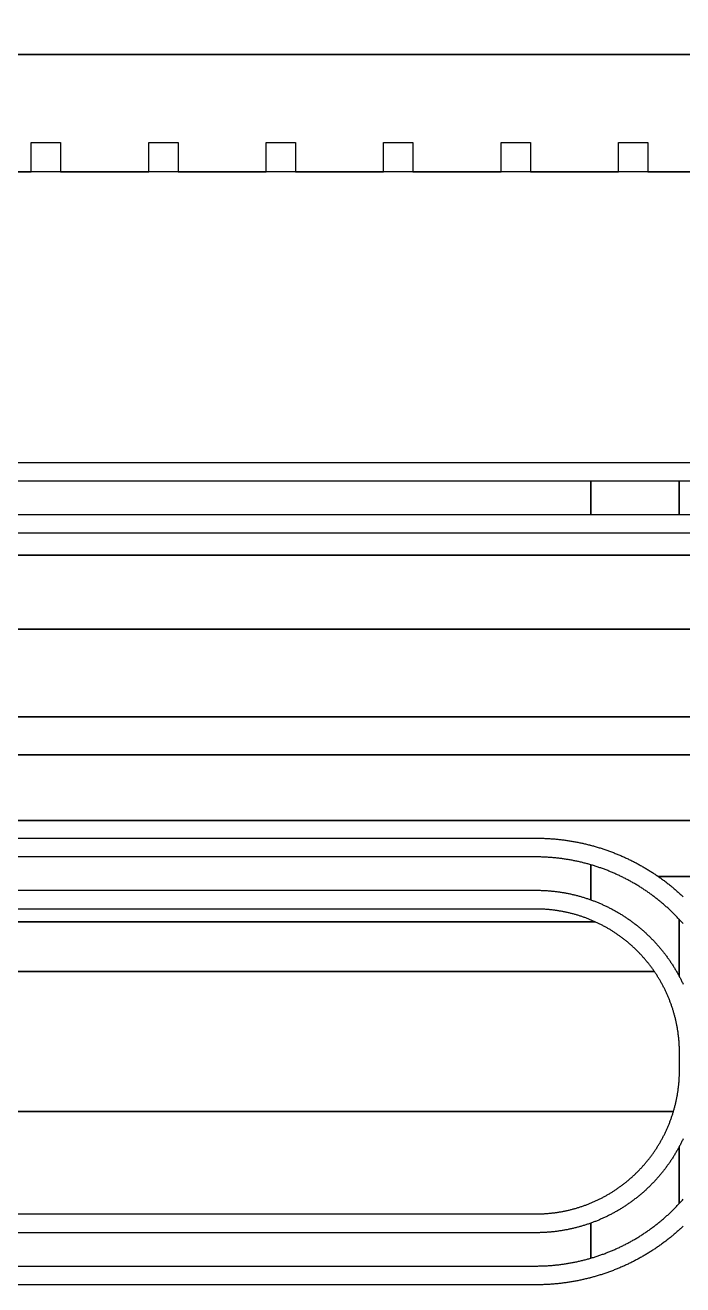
# Model space of a CAD drawing. Extents: x -3400 to 6900, y -3400 to 6900.
# Drawn here: x 932 to 1492, y -1710 to -637 of the extents above; entities that cross this region are included whole.
import ezdxf

# ---------------------------------------------------------------- set-up
doc = ezdxf.new("R2010")
doc.units = 0
doc.layers.add('XOR', color=1, linetype='CONTINUOUS')

# ---------------------------------------------------------------- blocks, each defined once
blk = doc.blocks.new('CHIP_XOR')
at = {"layer": '5'}
for points in [[(762.5, -862.5), (837.5, -862.5), (837.5, -837.5), (862.5, -837.5), (862.5, -862.5), (937.5, -862.5), (937.5, -837.5), (962.5, -837.5), (962.5, -862.5), (1037.5, -862.5), (1037.5, -837.5), (1062.5, -837.5), (1062.5, -862.5), (1137.5, -862.5), (1137.5, -837.5), (1162.5, -837.5), (1162.5, -862.5), (1237.5, -862.5), (1237.5, -837.5), (1262.5, -837.5), (1262.5, -862.5), (1337.5, -862.5), (1337.5, -837.5), (1362.5, -837.5), (1362.5, -862.5), (1437.5, -862.5)], [(262.5, -762.5), (337.5, -762.5), (337.5, -737.5), (362.5, -737.5), (362.5, -762.5), (437.5, -762.5), (437.5, -737.5), (462.5, -737.5), (462.5, -762.5), (537.5, -762.5), (537.5, -737.5), (550.18, -737.5), (550.18, -762.5), (1937.5, -762.5)], [(1937.5, -762.5), (550.18, -762.5), (537.5, -762.5), (462.5, -762.5), (437.5, -762.5), (362.5, -762.5), (337.5, -762.5), (262.5, -762.5), (237.5, -762.5), (162.5, -762.5), (137.5, -762.5), (62.5, -762.5), (37.5, -762.5), (-37.5, -762.5), (-62.5, -762.5), (-137.5, -762.5), (-162.5, -762.5), (-237.5, -762.5), (-262.5, -762.5), (-337.5, -762.5)], [(407.531, -1109.815), (2324.91, -1109.815)], [(2334.91, -862.5), (-2334.91, -862.5)], [(407.531, -1154.185), (1313.8035, -1154.185), (1313.8035, -1125.815), (407.531, -1125.815)], [(2324.91, -1170.185), (407.531, -1170.185)], [(342.8235, -1188.7245), (2334.91, -1188.7245)], [(2334.91, -1188.7245), (342.8235, -1188.7245)], [(292.209, -1251.975), (2337.5245, -1251.975)], [(2337.5245, -1251.975), (292.209, -1251.975)], [(286.7855, -1326.39), (2341.2675, -1326.39)], [(2341.2675, -1326.39), (286.7855, -1326.39)], [(296.6535, -1358.9795), (2342.9065, -1358.9795)], [(2342.9065, -1358.9795), (296.6535, -1358.9795)], [(348.663, -1414.7), (2344.7335, -1414.7)], [(2344.7335, -1414.7), (348.663, -1414.7)], [(407.531, -1429.815), (1267.159, -1429.815), (1268.0125, -1429.817), (1268.866, -1429.823), (1269.7195, -1429.833), (1270.573, -1429.847), (1271.426, -1429.865), (1272.2795, -1429.887), (1273.1325, -1429.9125), (1273.9855, -1429.9425), (1274.8385, -1429.9765), (1275.691, -1430.0145), (1276.5435, -1430.0565), (1277.3955, -1430.102), (1278.2475, -1430.152), (1279.0995, -1430.206), (1279.951, -1430.2635), (1280.8025, -1430.3255), (1281.6535, -1430.3915), (1282.504, -1430.461), (1283.354, -1430.5345), (1284.204, -1430.6125), (1285.054, -1430.694), (1285.903, -1430.7795), (1286.7515, -1430.8695), (1287.6, -1430.963), (1288.448, -1431.0605), (1289.2955, -1431.162), (1290.1425, -1431.2675), (1290.989, -1431.377), (1291.8345, -1431.4905), (1292.68, -1431.6075), (1293.525, -1431.729), (1294.369, -1431.854), (1295.213, -1431.9835), (1296.056, -1432.1165), (1296.8985, -1432.2535), (1297.74, -1432.3945), (1298.581, -1432.5395), (1299.4215, -1432.6885), (1300.2615, -1432.841), (1301.1005, -1432.998), (1301.9385, -1433.1585), (1302.776, -1433.323), (1303.6125, -1433.4915), (1304.4485, -1433.664), (1305.2835, -1433.84), (1306.118, -1434.0205), (1306.9515, -1434.2045), (1307.784, -1434.3925), (1308.6155, -1434.584), (1309.4465, -1434.78), (1310.276, -1434.9795), (1311.105, -1435.183), (1311.933, -1435.3905), (1312.76, -1435.6015), (1313.4375, -1435.778), (1313.586, -1435.817), (1314.4105, -1436.036), (1315.2345, -1436.2585), (1316.0575, -1436.4855), (1316.879, -1436.716), (1317.7, -1436.95), (1318.5195, -1437.1885), (1319.338, -1437.4305), (1320.1555, -1437.676), (1320.9715, -1437.926), (1321.7865, -1438.1795), (1322.6, -1438.4365), (1323.413, -1438.6975), (1324.224, -1438.9625), (1325.034, -1439.2315), (1325.843, -1439.504), (1326.6505, -1439.78), (1327.457, -1440.06), (1328.262, -1440.344), (1329.0655, -1440.6315), (1329.8675, -1440.9225), (1330.6685, -1441.2175), (1331.468, -1441.5165), (1332.266, -1441.819), (1333.063, -1442.125), (1333.858, -1442.435), (1334.652, -1442.749), (1335.444, -1443.066), (1336.235, -1443.387), (1337.024, -1443.712), (1337.812, -1444.0405), (1338.598, -1444.3725), (1339.383, -1444.7085), (1340.166, -1445.048), (1340.9475, -1445.391), (1341.727, -1445.738), (1342.5055, -1446.088), (1343.282, -1446.4425), (1344.057, -1446.8), (1344.83, -1447.1615), (1345.6015, -1447.526), (1346.3715, -1447.8945), (1347.1395, -1448.267), (1347.906, -1448.6425), (1348.6705, -1449.022), (1349.4335, -1449.4045), (1350.1945, -1449.791), (1350.9535, -1450.181), (1351.711, -1450.5745), (1352.4665, -1450.9715), (1353.22, -1451.372), (1353.972, -1451.776), (1354.722, -1452.184), (1355.47, -1452.595), (1356.216, -1453.0095), (1356.96, -1453.4275), (1357.702, -1453.849), (1358.442, -1454.274), (1359.1805, -1454.7025), (1359.9165, -1455.1345), (1360.6505, -1455.57), (1361.3825, -1456.0085), (1362.1125, -1456.451), (1362.8405, -1456.8965), (1363.5665, -1457.3455), (1364.29, -1457.798), (1365.0115, -1458.2535), (1365.731, -1458.713), (1366.4485, -1459.1755), (1367.1635, -1459.641), (1367.8765, -1460.1105), (1368.5875, -1460.583), (1369.296, -1461.0585), (1370.002, -1461.538), (1370.7065, -1462.0205), (1371.3995, -1462.5), (1649.725, -1462.5)], [(407.531, -1474.185), (1267.159, -1474.185), (1267.9025, -1474.187), (1268.646, -1474.193), (1269.3895, -1474.203), (1270.1325, -1474.217), (1270.876, -1474.235), (1271.619, -1474.257), (1272.362, -1474.283), (1273.1045, -1474.313), (1273.8475, -1474.347), (1274.5895, -1474.385), (1275.332, -1474.427), (1276.074, -1474.473), (1276.8155, -1474.523), (1277.557, -1474.5765), (1278.2985, -1474.6345), (1279.039, -1474.6965), (1279.7795, -1474.7625), (1280.52, -1474.8325), (1281.2595, -1474.906), (1281.999, -1474.984), (1282.7375, -1475.066), (1283.476, -1475.1515), (1284.214, -1475.2415), (1284.9515, -1475.335), (1285.6885, -1475.433), (1286.425, -1475.5345), (1287.161, -1475.64), (1287.896, -1475.7495), (1288.631, -1475.863), (1289.365, -1475.9805), (1290.0985, -1476.102), (1290.831, -1476.2275), (1291.5635, -1476.357), (1292.2945, -1476.49), (1293.0255, -1476.6275), (1293.755, -1476.7685), (1294.4845, -1476.9135), (1295.2125, -1477.0625), (1295.94, -1477.215), (1296.667, -1477.372), (1297.3925, -1477.5325), (1298.1175, -1477.6975), (1298.842, -1477.866), (1299.565, -1478.038), (1300.287, -1478.2145), (1301.0085, -1478.3945), (1301.7285, -1478.5785), (1302.448, -1478.7665), (1303.166, -1478.9585), (1303.8835, -1479.154), (1304.5995, -1479.3535), (1305.3145, -1479.5565), (1306.0285, -1479.764), (1306.7415, -1479.975), (1307.453, -1480.1895), (1308.1635, -1480.4085), (1308.873, -1480.631), (1309.581, -1480.857), (1310.288, -1481.0875), (1310.9935, -1481.321), (1311.698, -1481.559), (1312.401, -1481.8005), (1313.103, -1482.0455), (1313.8035, -1482.2945), (1313.8035, -1452.4795), (1313.8015, -1452.479), (1313.0185, -1452.2525), (1312.2345, -1452.03), (1311.4495, -1451.8115), (1310.663, -1451.5965), (1309.876, -1451.3855), (1309.0875, -1451.1785), (1308.298, -1450.9755), (1307.508, -1450.776), (1306.7165, -1450.5805), (1305.9245, -1450.3885), (1305.131, -1450.201), (1304.337, -1450.017), (1303.542, -1449.837), (1302.7465, -1449.661), (1301.9495, -1449.489), (1301.152, -1449.3205), (1300.354, -1449.156), (1299.5545, -1448.9955), (1298.7545, -1448.839), (1297.954, -1448.6865), (1297.1525, -1448.5375), (1296.3505, -1448.393), (1295.5475, -1448.252), (1294.7445, -1448.115), (1293.94, -1447.982), (1293.1355, -1447.853), (1292.33, -1447.728), (1291.524, -1447.6065), (1290.7175, -1447.4895), (1289.91, -1447.376), (1289.1025, -1447.2665), (1288.294, -1447.1615), (1287.4855, -1447.06), (1286.676, -1446.9625), (1285.8665, -1446.869), (1285.0565, -1446.7795), (1284.246, -1446.6935), (1283.435, -1446.612), (1282.6235, -1446.5345), (1281.8115, -1446.4605), (1280.9995, -1446.391), (1280.187, -1446.3255), (1279.3745, -1446.2635), (1278.5615, -1446.2055), (1277.748, -1446.152), (1276.9345, -1446.102), (1276.1205, -1446.056), (1275.3065, -1446.0145), (1274.4925, -1445.9765), (1273.678, -1445.9425), (1272.8635, -1445.9125), (1272.049, -1445.887), (1271.234, -1445.865), (1270.4195, -1445.847), (1269.6045, -1445.833), (1268.7895, -1445.823), (1267.974, -1445.817), (1267.159, -1445.815), (407.531, -1445.815)], [(-1704.6395, -1501.025), (1317.474, -1501.025), (1317.2855, -1500.9395), (1316.648, -1500.655), (1316.009, -1500.374), (1315.3685, -1500.097), (1314.7265, -1499.8235), (1314.0825, -1499.5535), (1313.4375, -1499.2875), (1312.7905, -1499.025), (1312.1425, -1498.766), (1311.493, -1498.511), (1310.8415, -1498.2595), (1310.189, -1498.012), (1309.535, -1497.768), (1308.88, -1497.528), (1308.223, -1497.2915), (1307.565, -1497.0585), (1306.9055, -1496.83), (1306.245, -1496.6045), (1305.583, -1496.3835), (1304.92, -1496.1655), (1304.2555, -1495.952), (1303.5895, -1495.742), (1302.923, -1495.5355), (1302.255, -1495.3335), (1301.5855, -1495.135), (1300.9155, -1494.94), (1300.244, -1494.749), (1299.5715, -1494.562), (1298.898, -1494.379), (1298.2235, -1494.1995), (1297.548, -1494.024), (1296.8715, -1493.8525), (1296.194, -1493.6845), (1295.5155, -1493.5205), (1294.836, -1493.3605), (1294.156, -1493.2045), (1293.4745, -1493.052), (1292.7925, -1492.904), (1292.11, -1492.7595), (1291.426, -1492.619), (1290.7415, -1492.482), (1290.0565, -1492.3495), (1289.3705, -1492.2205), (1288.6835, -1492.0955), (1287.9965, -1491.9745), (1287.308, -1491.8575), (1286.6195, -1491.7445), (1285.93, -1491.6355), (1285.24, -1491.53), (1284.5495, -1491.429), (1283.8585, -1491.3315), (1283.1665, -1491.238), (1282.4745, -1491.1485), (1281.7815, -1491.063), (1281.0885, -1490.9815), (1280.395, -1490.904), (1279.7005, -1490.8305), (1279.006, -1490.7605), (1278.3115, -1490.695), (1277.616, -1490.633), (1276.9205, -1490.5755), (1276.2245, -1490.5215), (1275.5285, -1490.472), (1274.832, -1490.426), (1274.135, -1490.3845), (1273.438, -1490.3465), (1272.741, -1490.3125), (1272.0435, -1490.2825), (1271.346, -1490.257), (1270.6485, -1490.235), (1269.951, -1490.217), (1269.253, -1490.203), (1268.555, -1490.193), (1267.857, -1490.187), (1267.159, -1490.185), (407.531, -1490.185)], [(2342.329, -1462.5), (1371.3995, -1462.5), (1371.408, -1462.506), (1372.1075, -1462.995), (1372.805, -1463.4875), (1373.5, -1463.983), (1374.1925, -1464.4815), (1374.8825, -1464.9835), (1375.5705, -1465.489), (1376.256, -1465.997), (1376.939, -1466.509), (1377.62, -1467.0235), (1378.2985, -1467.5415), (1378.974, -1468.063), (1379.6475, -1468.587), (1380.3185, -1469.1145), (1380.987, -1469.645), (1381.653, -1470.179), (1382.3165, -1470.7155), (1382.978, -1471.2555), (1383.3745, -1471.5825), (1383.6365, -1471.7985), (1384.292, -1472.3445), (1384.9455, -1472.8935), (1385.5965, -1473.446), (1386.2445, -1474.001), (1386.8905, -1474.5595), (1387.5335, -1475.1205), (1388.1735, -1475.685), (1388.8115, -1476.252), (1389.4465, -1476.8225), (1390.079, -1477.3955), (1390.7085, -1477.9715), (1391.3355, -1478.5505), (1391.96, -1479.1325), (1392.5815, -1479.7175)], [(-37.5, -1543.275), (1367.937, -1543.275), (1367.633, -1542.833), (1367.234, -1542.2605), (1366.832, -1541.69), (1366.4265, -1541.122), (1366.018, -1540.556), (1365.606, -1539.9925), (1365.191, -1539.4315), (1364.7725, -1538.8725), (1364.351, -1538.316), (1363.9265, -1537.7625), (1363.4985, -1537.2105), (1363.0675, -1536.6615), (1362.6335, -1536.115), (1362.1965, -1535.571), (1361.756, -1535.0295), (1361.313, -1534.4905), (1360.8665, -1533.954), (1360.417, -1533.42), (1359.9645, -1532.8885), (1359.5085, -1532.3595), (1359.3985, -1532.2335), (1359.05, -1531.8335), (1358.5885, -1531.31), (1358.124, -1530.789), (1357.6565, -1530.2705), (1357.186, -1529.755), (1356.7125, -1529.242), (1356.236, -1528.732), (1355.757, -1528.2245), (1355.275, -1527.72), (1354.79, -1527.218), (1354.302, -1526.719), (1353.811, -1526.2225), (1353.3175, -1525.729), (1352.8215, -1525.238), (1352.322, -1524.7505), (1351.82, -1524.2655), (1351.3155, -1523.783), (1350.808, -1523.304), (1350.298, -1522.8275), (1349.785, -1522.354), (1349.2695, -1521.8835), (1348.751, -1521.416), (1348.23, -1520.9515), (1347.7065, -1520.49), (1347.1805, -1520.0315), (1346.6515, -1519.576), (1346.1205, -1519.1235), (1345.5865, -1518.674), (1345.05, -1518.2275), (1344.5105, -1517.784), (1343.969, -1517.3435), (1343.425, -1516.9065), (1342.8785, -1516.4725), (1342.3295, -1516.0415), (1341.778, -1515.6135), (1341.224, -1515.189), (1340.6675, -1514.7675), (1340.109, -1514.3495), (1339.5475, -1513.934), (1338.984, -1513.5225), (1338.4185, -1513.1135), (1337.85, -1512.7085), (1337.2795, -1512.306), (1336.707, -1511.907), (1336.132, -1511.5115), (1335.5545, -1511.1195), (1334.975, -1510.7305), (1334.3935, -1510.3445), (1333.8095, -1509.962), (1333.2235, -1509.583), (1332.635, -1509.2075), (1332.0445, -1508.835), (1331.452, -1508.4665), (1330.8575, -1508.1005), (1330.261, -1507.7385), (1329.662, -1507.38), (1329.0615, -1507.0245), (1328.4585, -1506.6725), (1327.8535, -1506.3245), (1327.247, -1505.9795), (1326.638, -1505.638), (1326.0275, -1505.3), (1325.415, -1504.9655), (1324.8005, -1504.6345), (1324.184, -1504.307), (1323.566, -1503.983), (1322.9455, -1503.6625), (1322.324, -1503.3455), (1321.7, -1503.032), (1321.0745, -1502.7225), (1320.4475, -1502.4165), (1319.8185, -1502.1135), (1319.1875, -1501.8145), (1318.5555, -1501.5195), (1317.921, -1501.2275), (1317.474, -1501.025), (-1704.6395, -1501.025)], [(1392.457, -1502.633), (1391.9185, -1502.021), (1391.377, -1501.412), (1390.8325, -1500.8055), (1390.285, -1500.2015), (1389.735, -1499.6005), (1389.1815, -1499.002), (1389.1245, -1498.941), (1389.1245, -1547.4), (1389.4725, -1548.057), (1389.8165, -1548.7155), (1390.1575, -1549.3765), (1390.4945, -1550.039), (1390.828, -1550.7035), (1391.158, -1551.3695), (1391.4845, -1552.0375), (1391.8075, -1552.707), (1392.1265, -1553.3785), (1392.442, -1554.0515)], [(1392.442, -1685.9485), (1392.1265, -1686.6215), (1391.8075, -1687.293), (1391.4845, -1687.9625), (1391.158, -1688.6305), (1390.828, -1689.2965), (1390.4945, -1689.961), (1390.1575, -1690.6235), (1389.8165, -1691.2845), (1389.4725, -1691.943), (1389.1245, -1692.6), (1389.1245, -1741.059), (1389.1815, -1740.998), (1389.735, -1740.3995), (1390.285, -1739.7985), (1390.8325, -1739.1945), (1391.377, -1738.588), (1391.9185, -1737.979), (1392.457, -1737.367)], [(-37.5, -1662.5), (1384.2705, -1662.5), (1384.4055, -1662.0455), (1384.6, -1661.3755), (1384.791, -1660.704), (1384.978, -1660.0315), (1385.161, -1659.358), (1385.3405, -1658.6835), (1385.516, -1658.008), (1385.6875, -1657.3315), (1385.8555, -1656.654), (1386.0195, -1655.9755), (1386.1795, -1655.296), (1386.3355, -1654.6155), (1386.488, -1653.9345), (1386.636, -1653.2525), (1386.7805, -1652.5695), (1386.9215, -1651.886), (1387.058, -1651.2015), (1387.1905, -1650.5165), (1387.3195, -1649.8305), (1387.4445, -1649.1435), (1387.5655, -1648.456), (1387.6825, -1647.768), (1387.7955, -1647.0795), (1387.905, -1646.39), (1388.01, -1645.7), (1388.1115, -1645.0095), (1388.2085, -1644.318), (1388.302, -1643.6265), (1388.3915, -1642.9345), (1388.477, -1642.2415), (1388.5585, -1641.5485), (1388.636, -1640.8545), (1388.71, -1640.1605), (1388.7795, -1639.466), (1388.845, -1638.771), (1388.907, -1638.076), (1388.9645, -1637.3805), (1389.0185, -1636.6845), (1389.068, -1635.9885), (1389.114, -1635.292), (1389.156, -1634.595), (1389.1935, -1633.898), (1389.2275, -1633.201), (1389.2575, -1632.5035), (1389.2835, -1631.806), (1389.3055, -1631.1085), (1389.323, -1630.4105), (1389.337, -1629.713), (1389.347, -1629.015), (1389.353, -1628.317), (1389.355, -1627.619), (1389.355, -1612.381), (1389.353, -1611.683), (1389.347, -1610.985), (1389.337, -1610.287), (1389.323, -1609.5895), (1389.3055, -1608.8915), (1389.2835, -1608.194), (1389.2575, -1607.4965), (1389.2275, -1606.799), (1389.1935, -1606.102), (1389.156, -1605.405), (1389.114, -1604.708), (1389.068, -1604.0115), (1389.0185, -1603.3155), (1388.9645, -1602.6195), (1388.907, -1601.924), (1388.845, -1601.229), (1388.7795, -1600.534), (1388.71, -1599.8395), (1388.636, -1599.1455), (1388.5585, -1598.4515), (1388.477, -1597.7585), (1388.3915, -1597.0655), (1388.302, -1596.3735), (1388.2085, -1595.682), (1388.1115, -1594.9905), (1388.01, -1594.3), (1387.905, -1593.61), (1387.7955, -1592.9205), (1387.6825, -1592.232), (1387.5655, -1591.544), (1387.4445, -1590.8565), (1387.3195, -1590.1695), (1387.1905, -1589.4835), (1387.058, -1588.7985), (1386.9215, -1588.114), (1386.7805, -1587.4305), (1386.636, -1586.7475), (1386.488, -1586.0655), (1386.3355, -1585.3845), (1386.1795, -1584.704), (1386.0195, -1584.0245), (1385.8555, -1583.346), (1385.6875, -1582.6685), (1385.516, -1581.992), (1385.3405, -1581.3165), (1385.161, -1580.642), (1384.978, -1579.9685), (1384.791, -1579.296), (1384.6, -1578.6245), (1384.4055, -1577.9545), (1384.207, -1577.285), (1384.0045, -1576.617), (1383.798, -1575.9505), (1383.588, -1575.285), (1383.3745, -1574.6205), (1383.157, -1573.957), (1382.9355, -1573.295), (1382.7105, -1572.6345), (1382.4815, -1571.975), (1382.2485, -1571.317), (1382.0125, -1570.6605), (1381.772, -1570.005), (1381.528, -1569.351), (1381.2805, -1568.6985), (1381.029, -1568.0475), (1380.774, -1567.3975), (1380.5155, -1566.7495), (1380.253, -1566.1025), (1379.9865, -1565.4575), (1379.7165, -1564.8135), (1379.443, -1564.1715), (1379.166, -1563.531), (1378.885, -1562.892), (1378.6005, -1562.2545), (1378.3125, -1561.619), (1378.0205, -1560.985), (1377.7255, -1560.3525), (1377.4265, -1559.7215), (1377.124, -1559.093), (1376.8175, -1558.4655), (1376.508, -1557.84), (1376.1945, -1557.2165), (1375.8775, -1556.5945), (1375.557, -1555.9745), (1375.2335, -1555.356), (1374.906, -1554.7395), (1374.575, -1554.125), (1374.2405, -1553.5125), (1373.9025, -1552.902), (1373.561, -1552.293), (1373.216, -1551.6865), (1372.8675, -1551.0815), (1372.5155, -1550.479), (1372.1605, -1549.878), (1371.8015, -1549.2795), (1371.4395, -1548.6825), (1371.074, -1548.088), (1370.705, -1547.4955), (1370.3325, -1546.905), (1369.957, -1546.317), (1369.578, -1545.7305), (1369.1955, -1545.147), (1368.81, -1544.565), (1368.421, -1543.9855), (1368.0285, -1543.4085), (1367.937, -1543.275), (-37.5, -1543.275)], [(586.415, -1749.815), (1267.159, -1749.815), (1267.857, -1749.813), (1268.555, -1749.807), (1269.253, -1749.797), (1269.951, -1749.783), (1270.6485, -1749.765), (1271.346, -1749.743), (1272.0435, -1749.7175), (1272.741, -1749.6875), (1273.438, -1749.6535), (1274.135, -1749.6155), (1274.832, -1749.574), (1275.5285, -1749.528), (1276.2245, -1749.4785), (1276.9205, -1749.4245), (1277.616, -1749.367), (1278.3115, -1749.305), (1279.006, -1749.2395), (1279.7005, -1749.1695), (1280.395, -1749.096), (1281.0885, -1749.0185), (1281.7815, -1748.937), (1282.4745, -1748.8515), (1283.1665, -1748.762), (1283.8585, -1748.6685), (1284.5495, -1748.571), (1285.24, -1748.47), (1285.93, -1748.3645), (1286.6195, -1748.2555), (1287.308, -1748.1425), (1287.9965, -1748.0255), (1288.6835, -1747.9045), (1289.3705, -1747.7795), (1290.0565, -1747.6505), (1290.7415, -1747.518), (1291.426, -1747.381), (1292.11, -1747.2405), (1292.7925, -1747.096), (1293.4745, -1746.948), (1294.156, -1746.7955), (1294.836, -1746.6395), (1295.5155, -1746.4795), (1296.194, -1746.3155), (1296.8715, -1746.1475), (1297.548, -1745.976), (1298.2235, -1745.8005), (1298.898, -1745.621), (1299.5715, -1745.438), (1300.244, -1745.251), (1300.9155, -1745.06), (1301.5855, -1744.865), (1302.255, -1744.6665), (1302.923, -1744.4645), (1303.5895, -1744.258), (1304.2555, -1744.048), (1304.92, -1743.8345), (1305.583, -1743.6165), (1306.245, -1743.3955), (1306.9055, -1743.17), (1307.565, -1742.9415), (1308.223, -1742.7085), (1308.88, -1742.472), (1309.535, -1742.232), (1310.189, -1741.988), (1310.8415, -1741.7405), (1311.493, -1741.489), (1312.1425, -1741.234), (1312.7905, -1740.975), (1313.4375, -1740.7125), (1314.0825, -1740.4465), (1314.7265, -1740.1765), (1315.3685, -1739.903), (1316.009, -1739.626), (1316.648, -1739.345), (1317.2855, -1739.0605), (1317.921, -1738.7725), (1318.5555, -1738.4805), (1319.1875, -1738.1855), (1319.8185, -1737.8865), (1320.4475, -1737.5835), (1321.0745, -1737.2775), (1321.7, -1736.968), (1322.324, -1736.6545), (1322.9455, -1736.3375), (1323.566, -1736.017), (1324.184, -1735.693), (1324.8005, -1735.3655), (1325.415, -1735.0345), (1326.0275, -1734.7), (1326.638, -1734.362), (1327.247, -1734.0205), (1327.8535, -1733.6755), (1328.4585, -1733.3275), (1329.0615, -1732.9755), (1329.662, -1732.62), (1330.261, -1732.2615), (1330.8575, -1731.8995), (1331.452, -1731.5335), (1332.0445, -1731.165), (1332.635, -1730.7925), (1333.2235, -1730.417), (1333.8095, -1730.038), (1334.3935, -1729.6555), (1334.975, -1729.2695), (1335.5545, -1728.8805), (1336.132, -1728.4885), (1336.707, -1728.093), (1337.2795, -1727.694), (1337.85, -1727.2915), (1338.4185, -1726.8865), (1338.984, -1726.4775), (1339.5475, -1726.066), (1340.109, -1725.6505), (1340.6675, -1725.2325), (1341.224, -1724.811), (1341.778, -1724.3865), (1342.3295, -1723.9585), (1342.8785, -1723.5275), (1343.425, -1723.0935), (1343.969, -1722.6565), (1344.5105, -1722.216), (1345.05, -1721.7725), (1345.5865, -1721.326), (1346.1205, -1720.8765), (1346.6515, -1720.424), (1347.1805, -1719.9685), (1347.7065, -1719.51), (1348.23, -1719.0485), (1348.751, -1718.584), (1349.2695, -1718.1165), (1349.785, -1717.646), (1350.298, -1717.1725), (1350.808, -1716.696), (1351.3155, -1716.217), (1351.82, -1715.7345), (1352.322, -1715.2495), (1352.8215, -1714.762), (1353.3175, -1714.271), (1353.811, -1713.7775), (1354.302, -1713.281), (1354.79, -1712.782), (1355.275, -1712.28), (1355.757, -1711.7755), (1356.236, -1711.268), (1356.7125, -1710.758), (1357.186, -1710.245), (1357.6565, -1709.7295), (1358.124, -1709.211), (1358.5885, -1708.69), (1359.05, -1708.1665), (1359.5085, -1707.6405), (1359.9645, -1707.1115), (1360.417, -1706.58), (1360.8665, -1706.046), (1361.313, -1705.5095), (1361.756, -1704.9705), (1362.1965, -1704.429), (1362.6335, -1703.885), (1363.0675, -1703.3385), (1363.4985, -1702.7895), (1363.9265, -1702.2375), (1364.351, -1701.684), (1364.7725, -1701.1275), (1365.191, -1700.5685), (1365.606, -1700.0075), (1366.018, -1699.444), (1366.4265, -1698.878), (1366.832, -1698.31), (1367.234, -1697.7395), (1367.633, -1697.167), (1368.0285, -1696.5915), (1368.421, -1696.0145), (1368.81, -1695.435), (1369.1955, -1694.853), (1369.578, -1694.2695), (1369.957, -1693.683), (1370.3325, -1693.095), (1370.705, -1692.5045), (1371.074, -1691.912), (1371.4395, -1691.3175), (1371.8015, -1690.7205), (1372.1605, -1690.122), (1372.5155, -1689.521), (1372.8675, -1688.9185), (1373.216, -1688.3135), (1373.561, -1687.707), (1373.9025, -1687.098), (1374.2405, -1686.4875), (1374.575, -1685.875), (1374.906, -1685.2605), (1375.2335, -1684.644), (1375.557, -1684.0255), (1375.8775, -1683.4055), (1376.1945, -1682.7835), (1376.508, -1682.16), (1376.8175, -1681.5345), (1377.124, -1680.907), (1377.4265, -1680.2785), (1377.7255, -1679.6475), (1378.0205, -1679.015), (1378.3125, -1678.381), (1378.6005, -1677.7455), (1378.885, -1677.108), (1379.166, -1676.469), (1379.443, -1675.8285), (1379.7165, -1675.1865), (1379.9865, -1674.5425), (1380.253, -1673.8975), (1380.5155, -1673.2505), (1380.774, -1672.6025), (1381.029, -1671.9525), (1381.2805, -1671.3015), (1381.528, -1670.649), (1381.772, -1669.995), (1382.0125, -1669.3395), (1382.2485, -1668.683), (1382.4815, -1668.025), (1382.7105, -1667.3655), (1382.9355, -1666.705), (1383.157, -1666.043), (1383.3745, -1665.3795), (1383.588, -1664.715), (1383.798, -1664.0495), (1384.0045, -1663.383), (1384.207, -1662.715), (1384.2705, -1662.5), (-2293.3055, -1662.5)], [(1392.5815, -1760.2825), (1391.96, -1760.8675), (1391.3355, -1761.4495), (1390.7085, -1762.0285), (1390.193, -1762.5), (1390.079, -1762.6045), (1389.4465, -1763.1775), (1388.8115, -1763.748), (1388.1735, -1764.315), (1387.5335, -1764.8795), (1386.8905, -1765.4405), (1386.2445, -1765.999), (1385.5965, -1766.554), (1384.9455, -1767.1065), (1384.292, -1767.6555), (1383.6365, -1768.2015), (1383.3745, -1768.4175), (1382.978, -1768.7445), (1382.3165, -1769.2845), (1381.653, -1769.821), (1380.987, -1770.355), (1380.3185, -1770.8855), (1379.6475, -1771.413), (1378.974, -1771.937), (1378.2985, -1772.4585), (1377.62, -1772.9765), (1376.939, -1773.491), (1376.256, -1774.003), (1375.5705, -1774.511), (1374.8825, -1775.0165), (1374.1925, -1775.5185), (1373.5, -1776.017), (1372.805, -1776.5125), (1372.1075, -1777.005), (1371.408, -1777.494), (1370.7065, -1777.9795), (1370.002, -1778.462), (1369.296, -1778.9415), (1368.5875, -1779.417), (1367.8765, -1779.8895), (1367.1635, -1780.359), (1366.4485, -1780.8245), (1365.731, -1781.287), (1365.0115, -1781.7465), (1364.29, -1782.202), (1363.5665, -1782.6545), (1362.8405, -1783.1035), (1362.1125, -1783.549), (1361.3825, -1783.9915), (1360.6505, -1784.43), (1359.9165, -1784.8655), (1359.1805, -1785.2975), (1358.442, -1785.726), (1357.702, -1786.151), (1356.96, -1786.5725), (1356.216, -1786.9905), (1355.47, -1787.405), (1354.722, -1787.816), (1353.972, -1788.224), (1353.22, -1788.628), (1352.4665, -1789.0285), (1351.711, -1789.4255), (1350.9535, -1789.819), (1350.1945, -1790.209), (1349.4335, -1790.5955), (1348.6705, -1790.978), (1347.906, -1791.3575), (1347.1395, -1791.733), (1346.3715, -1792.1055), (1345.6015, -1792.474), (1344.83, -1792.8385), (1344.057, -1793.2), (1343.282, -1793.5575), (1342.5055, -1793.912), (1341.727, -1794.262), (1340.9475, -1794.609), (1340.166, -1794.952), (1339.383, -1795.2915), (1338.598, -1795.6275), (1337.812, -1795.9595), (1337.024, -1796.288), (1336.235, -1796.613), (1335.444, -1796.934), (1334.652, -1797.251), (1333.858, -1797.565), (1333.063, -1797.875), (1332.266, -1798.181), (1331.468, -1798.4835), (1330.6685, -1798.7825), (1329.8675, -1799.0775), (1329.0655, -1799.3685), (1328.262, -1799.656), (1327.457, -1799.94), (1326.6505, -1800.22), (1325.843, -1800.496), (1325.034, -1800.7685), (1324.224, -1801.0375), (1323.413, -1801.3025), (1322.6, -1801.5635), (1321.7865, -1801.8205), (1320.9715, -1802.074), (1320.1555, -1802.324), (1319.338, -1802.5695), (1318.5195, -1802.8115), (1317.7, -1803.05), (1316.879, -1803.284), (1316.0575, -1803.5145), (1315.2345, -1803.7415), (1314.4105, -1803.964), (1313.586, -1804.183), (1313.4375, -1804.222), (1312.76, -1804.3985), (1311.933, -1804.6095), (1311.105, -1804.817), (1310.276, -1805.0205), (1309.4465, -1805.22), (1308.6155, -1805.416), (1307.784, -1805.6075), (1306.9515, -1805.7955), (1306.118, -1805.9795), (1305.2835, -1806.16), (1304.4485, -1806.336), (1303.6125, -1806.5085), (1302.776, -1806.677), (1301.9385, -1806.8415), (1301.1005, -1807.002), (1300.2615, -1807.159), (1299.4215, -1807.3115), (1298.581, -1807.4605), (1297.74, -1807.6055), (1296.8985, -1807.7465), (1296.056, -1807.8835), (1295.213, -1808.0165), (1294.369, -1808.146), (1293.525, -1808.271), (1292.68, -1808.3925), (1291.8345, -1808.5095), (1290.989, -1808.623), (1290.1425, -1808.7325), (1289.2955, -1808.838), (1288.448, -1808.9395), (1287.6, -1809.037), (1286.7515, -1809.1305), (1285.903, -1809.2205), (1285.054, -1809.306), (1284.204, -1809.3875), (1283.354, -1809.4655), (1282.504, -1809.539), (1281.6535, -1809.6085), (1280.8025, -1809.6745), (1279.951, -1809.7365), (1279.0995, -1809.794), (1278.2475, -1809.848), (1277.3955, -1809.898), (1276.5435, -1809.9435), (1275.691, -1809.9855), (1274.8385, -1810.0235), (1273.9855, -1810.0575), (1273.1325, -1810.0875), (1272.2795, -1810.113), (1271.426, -1810.135), (1270.573, -1810.153), (1269.7195, -1810.167), (1268.866, -1810.177), (1268.0125, -1810.183), (1267.159, -1810.185), (586.415, -1810.185)], [(586.415, -1794.185), (1267.159, -1794.185), (1267.974, -1794.183), (1268.7895, -1794.177), (1269.6045, -1794.167), (1270.4195, -1794.153), (1271.234, -1794.135), (1272.049, -1794.113), (1272.8635, -1794.0875), (1273.678, -1794.0575), (1274.4925, -1794.0235), (1275.3065, -1793.9855), (1276.1205, -1793.944), (1276.9345, -1793.898), (1277.748, -1793.848), (1278.5615, -1793.7945), (1279.3745, -1793.7365), (1280.187, -1793.6745), (1280.9995, -1793.609), (1281.8115, -1793.5395), (1282.6235, -1793.4655), (1283.435, -1793.388), (1284.246, -1793.3065), (1285.0565, -1793.2205), (1285.8665, -1793.131), (1286.676, -1793.0375), (1287.4855, -1792.94), (1288.294, -1792.8385), (1289.1025, -1792.7335), (1289.91, -1792.624), (1290.7175, -1792.5105), (1291.524, -1792.3935), (1292.33, -1792.272), (1293.1355, -1792.147), (1293.94, -1792.018), (1294.7445, -1791.885), (1295.5475, -1791.748), (1296.3505, -1791.607), (1297.1525, -1791.4625), (1297.954, -1791.3135), (1298.7545, -1791.161), (1299.5545, -1791.0045), (1300.354, -1790.844), (1301.152, -1790.6795), (1301.9495, -1790.511), (1302.7465, -1790.339), (1303.542, -1790.163), (1304.337, -1789.983), (1305.131, -1789.799), (1305.9245, -1789.6115), (1306.7165, -1789.4195), (1307.508, -1789.224), (1308.298, -1789.0245), (1309.0875, -1788.8215), (1309.876, -1788.6145), (1310.663, -1788.4035), (1311.4495, -1788.1885), (1312.2345, -1787.97), (1313.0185, -1787.7475), (1313.8015, -1787.521), (1313.8035, -1787.5205), (1313.8035, -1757.7055), (1313.103, -1757.9545), (1312.401, -1758.1995), (1311.698, -1758.441), (1310.9935, -1758.679), (1310.288, -1758.9125), (1309.581, -1759.143), (1308.873, -1759.369), (1308.1635, -1759.5915), (1307.453, -1759.8105), (1306.7415, -1760.025), (1306.0285, -1760.236), (1305.3145, -1760.4435), (1304.5995, -1760.6465), (1303.8835, -1760.846), (1303.166, -1761.0415), (1302.448, -1761.2335), (1301.7285, -1761.4215), (1301.0085, -1761.6055), (1300.287, -1761.7855), (1299.565, -1761.962), (1298.842, -1762.134), (1298.1175, -1762.3025), (1297.3925, -1762.4675), (1296.667, -1762.628), (1295.94, -1762.785), (1295.2125, -1762.9375), (1294.4845, -1763.0865), (1293.755, -1763.2315), (1293.0255, -1763.3725), (1292.2945, -1763.51), (1291.5635, -1763.643), (1290.831, -1763.7725), (1290.0985, -1763.898), (1289.365, -1764.0195), (1288.631, -1764.137), (1287.896, -1764.2505), (1287.161, -1764.36), (1286.425, -1764.4655), (1285.6885, -1764.567), (1284.9515, -1764.665), (1284.214, -1764.7585), (1283.476, -1764.8485), (1282.7375, -1764.934), (1281.999, -1765.016), (1281.2595, -1765.094), (1280.52, -1765.1675), (1279.7795, -1765.2375), (1279.039, -1765.3035), (1278.2985, -1765.3655), (1277.557, -1765.4235), (1276.8155, -1765.477), (1276.074, -1765.527), (1275.332, -1765.573), (1274.5895, -1765.615), (1273.8475, -1765.653), (1273.1045, -1765.687), (1272.362, -1765.717), (1271.619, -1765.743), (1270.876, -1765.765), (1270.1325, -1765.783), (1269.3895, -1765.797), (1268.646, -1765.807), (1267.9025, -1765.813), (1267.159, -1765.815), (586.415, -1765.815)]]:
    blk.add_lwpolyline(points, dxfattribs=at)
for points in [[(1389.1245, -1154.185), (1389.1245, -1125.815), (1313.8035, -1125.815), (1313.8035, -1154.185)], [(1437.345, -1154.185), (1437.345, -1125.815), (1389.1245, -1125.815), (1389.1245, -1154.185)], [(1389.1245, -1498.941), (1388.625, -1498.4065), (1388.066, -1497.813), (1387.504, -1497.223), (1386.939, -1496.6355), (1386.371, -1496.0505), (1385.8005, -1495.4685), (1385.227, -1494.8895), (1384.6505, -1494.313), (1384.0715, -1493.7395), (1383.4895, -1493.169), (1382.9045, -1492.601), (1382.317, -1492.036), (1381.727, -1491.474), (1381.134, -1490.915), (1380.538, -1490.3585), (1379.9395, -1489.8055), (1379.3385, -1489.255), (1378.7345, -1488.7075), (1378.128, -1488.163), (1377.519, -1487.6215), (1376.907, -1487.083), (1376.2925, -1486.5475), (1375.6755, -1486.015), (1375.056, -1485.4855), (1374.4335, -1484.959), (1373.809, -1484.4355), (1373.1815, -1483.915), (1372.5515, -1483.398), (1371.919, -1482.8835), (1371.284, -1482.3725), (1370.647, -1481.8645), (1370.007, -1481.3595), (1369.3645, -1480.858), (1368.7195, -1480.3595), (1368.0725, -1479.864), (1367.4225, -1479.372), (1366.7705, -1478.883), (1366.116, -1478.397), (1365.4595, -1477.9145), (1364.8, -1477.435), (1364.1385, -1476.9585), (1363.475, -1476.486), (1362.8085, -1476.016), (1362.1405, -1475.5495), (1361.4695, -1475.0865), (1360.7965, -1474.6265), (1360.1215, -1474.17), (1359.444, -1473.717), (1358.7645, -1473.267), (1358.0825, -1472.8205), (1357.3985, -1472.377), (1356.7125, -1471.937), (1356.024, -1471.5005), (1355.3335, -1471.0675), (1354.641, -1470.6375), (1353.9465, -1470.2115), (1353.2495, -1469.7885), (1352.5505, -1469.3685), (1351.85, -1468.9525), (1351.147, -1468.54), (1350.442, -1468.1305), (1349.7355, -1467.725), (1349.0265, -1467.3225), (1348.3155, -1466.9235), (1347.603, -1466.528), (1346.888, -1466.1365), (1346.1715, -1465.748), (1345.453, -1465.363), (1344.7325, -1464.9815), (1344.0105, -1464.604), (1343.2865, -1464.2295), (1342.5605, -1463.859), (1341.833, -1463.4915), (1341.1035, -1463.128), (1340.372, -1462.768), (1339.639, -1462.4115), (1338.9045, -1462.0585), (1338.168, -1461.709), (1337.43, -1461.3635), (1336.69, -1461.0215), (1335.9485, -1460.683), (1335.2055, -1460.3485), (1334.4605, -1460.017), (1333.714, -1459.6895), (1332.966, -1459.366), (1332.2165, -1459.0455), (1331.4655, -1458.729), (1330.713, -1458.416), (1329.9585, -1458.107), (1329.203, -1457.8015), (1328.446, -1457.5), (1327.687, -1457.202), (1326.927, -1456.9075), (1326.1655, -1456.617), (1325.4025, -1456.33), (1324.6385, -1456.047), (1323.8725, -1455.7675), (1323.1055, -1455.492), (1322.337, -1455.22), (1321.5675, -1454.952), (1320.7965, -1454.6875), (1320.024, -1454.427), (1319.2505, -1454.17), (1318.476, -1453.917), (1317.7, -1453.668), (1316.9225, -1453.4225), (1316.144, -1453.181), (1315.3645, -1452.943), (1314.5835, -1452.709), (1313.8035, -1452.4795), (1313.8035, -1482.2945), (1314.5025, -1482.5475), (1315.2005, -1482.804), (1315.8965, -1483.0645), (1316.5915, -1483.3285), (1317.285, -1483.596), (1317.977, -1483.8675), (1318.668, -1484.143), (1319.357, -1484.422), (1320.0445, -1484.7045), (1320.7305, -1484.991), (1321.415, -1485.281), (1322.098, -1485.5745), (1322.7795, -1485.872), (1323.459, -1486.173), (1324.137, -1486.4775), (1324.8135, -1486.786), (1325.4885, -1487.098), (1326.1615, -1487.4135), (1326.833, -1487.733), (1327.5025, -1488.0555), (1328.1705, -1488.382), (1328.8365, -1488.712), (1329.501, -1489.0455), (1330.1635, -1489.3825), (1330.8245, -1489.7235), (1331.4835, -1490.0675), (1332.1405, -1490.4155), (1332.7955, -1490.767), (1333.4485, -1491.1215), (1334.1, -1491.48), (1334.7495, -1491.842), (1335.397, -1492.207), (1336.0425, -1492.576), (1336.686, -1492.9485), (1337.3275, -1493.324), (1337.967, -1493.703), (1338.604, -1494.086), (1339.2395, -1494.472), (1339.873, -1494.8615), (1340.504, -1495.254), (1341.133, -1495.6505), (1341.76, -1496.05), (1342.3845, -1496.453), (1343.007, -1496.8595), (1343.6275, -1497.269), (1344.2455, -1497.682), (1344.8615, -1498.0985), (1345.475, -1498.518), (1346.0865, -1498.941), (1346.6955, -1499.3675), (1347.3025, -1499.797), (1347.907, -1500.2295), (1348.509, -1500.6655), (1349.1085, -1501.105), (1349.706, -1501.547), (1350.301, -1501.993), (1350.894, -1502.4415), (1351.484, -1502.894), (1352.0715, -1503.349), (1352.657, -1503.8075), (1353.24, -1504.269), (1353.82, -1504.7335), (1354.398, -1505.201), (1354.9735, -1505.672), (1355.546, -1506.146), (1356.1165, -1506.623), (1356.684, -1507.103), (1357.249, -1507.586), (1357.8115, -1508.0725), (1358.371, -1508.5615), (1358.9285, -1509.0535), (1359.483, -1509.549), (1360.0345, -1510.047), (1360.584, -1510.548), (1361.1305, -1511.052), (1361.674, -1511.559), (1362.215, -1512.069), (1362.7535, -1512.5815), (1363.289, -1513.0975), (1363.8215, -1513.616), (1364.3515, -1514.1375), (1364.8785, -1514.6615), (1365.4025, -1515.1885), (1365.924, -1515.7185), (1366.4425, -1516.2515), (1366.9585, -1516.787), (1367.471, -1517.325), (1367.981, -1517.866), (1368.488, -1518.41), (1368.992, -1518.956), (1369.493, -1519.5055), (1369.9915, -1520.057), (1370.4865, -1520.6115), (1370.9785, -1521.169), (1371.468, -1521.7285), (1371.954, -1522.291), (1372.437, -1522.856), (1372.917, -1523.424), (1373.394, -1523.994), (1373.868, -1524.567), (1374.339, -1525.142), (1374.8065, -1525.72), (1375.2715, -1526.3), (1375.733, -1526.883), (1376.191, -1527.4685), (1376.6465, -1528.056), (1377.0985, -1528.6465), (1377.547, -1529.239), (1377.993, -1529.834), (1378.4355, -1530.4315), (1378.8745, -1531.031), (1379.3105, -1531.6335), (1379.7435, -1532.238), (1380.173, -1532.8445), (1380.599, -1533.4535), (1381.022, -1534.065), (1381.4415, -1534.6785), (1381.858, -1535.2945), (1382.271, -1535.9125), (1382.6805, -1536.533), (1383.087, -1537.1555), (1383.49, -1537.7805), (1383.8895, -1538.407), (1384.286, -1539.036), (1384.6785, -1539.6675), (1385.068, -1540.3005), (1385.454, -1540.936), (1385.837, -1541.5735), (1386.216, -1542.2125), (1386.592, -1542.854), (1386.964, -1543.4975), (1387.333, -1544.143), (1387.698, -1544.7905), (1388.06, -1545.44), (1388.4185, -1546.0915), (1388.7735, -1546.7445), (1389.1245, -1547.4)], [(1314.5835, -1787.291), (1315.3645, -1787.057), (1316.144, -1786.819), (1316.9225, -1786.5775), (1317.7, -1786.332), (1318.476, -1786.083), (1319.2505, -1785.83), (1320.024, -1785.573), (1320.7965, -1785.3125), (1321.5675, -1785.048), (1322.337, -1784.78), (1323.1055, -1784.508), (1323.8725, -1784.2325), (1324.6385, -1783.953), (1325.4025, -1783.67), (1326.1655, -1783.383), (1326.927, -1783.0925), (1327.687, -1782.798), (1328.446, -1782.5), (1329.203, -1782.1985), (1329.9585, -1781.893), (1330.713, -1781.584), (1331.4655, -1781.271), (1332.2165, -1780.9545), (1332.966, -1780.634), (1333.714, -1780.3105), (1334.4605, -1779.983), (1335.2055, -1779.6515), (1335.9485, -1779.317), (1336.69, -1778.9785), (1337.43, -1778.6365), (1338.168, -1778.291), (1338.9045, -1777.9415), (1339.639, -1777.5885), (1340.372, -1777.232), (1341.1035, -1776.872), (1341.833, -1776.5085), (1342.5605, -1776.141), (1343.2865, -1775.7705), (1344.0105, -1775.396), (1344.7325, -1775.0185), (1345.453, -1774.637), (1346.1715, -1774.252), (1346.888, -1773.8635), (1347.603, -1773.472), (1348.3155, -1773.0765), (1349.0265, -1772.6775), (1349.7355, -1772.275), (1350.442, -1771.8695), (1351.147, -1771.46), (1351.85, -1771.0475), (1352.5505, -1770.6315), (1353.2495, -1770.2115), (1353.9465, -1769.7885), (1354.641, -1769.3625), (1355.3335, -1768.9325), (1356.024, -1768.4995), (1356.7125, -1768.063), (1357.3985, -1767.623), (1358.0825, -1767.1795), (1358.7645, -1766.733), (1359.444, -1766.283), (1360.1215, -1765.83), (1360.7965, -1765.3735), (1361.4695, -1764.9135), (1362.1405, -1764.4505), (1362.8085, -1763.984), (1363.475, -1763.514), (1364.1385, -1763.0415), (1364.8, -1762.565), (1365.4595, -1762.0855), (1366.116, -1761.603), (1366.7705, -1761.117), (1367.4225, -1760.628), (1368.0725, -1760.136), (1368.7195, -1759.6405), (1369.3645, -1759.142), (1370.007, -1758.6405), (1370.647, -1758.1355), (1371.284, -1757.6275), (1371.919, -1757.1165), (1372.5515, -1756.602), (1373.1815, -1756.085), (1373.809, -1755.5645), (1374.4335, -1755.041), (1375.056, -1754.5145), (1375.6755, -1753.985), (1376.2925, -1753.4525), (1376.907, -1752.917), (1377.519, -1752.3785), (1378.128, -1751.837), (1378.7345, -1751.2925), (1379.3385, -1750.745), (1379.9395, -1750.1945), (1380.538, -1749.6415), (1381.134, -1749.085), (1381.727, -1748.526), (1382.317, -1747.964), (1382.9045, -1747.399), (1383.4895, -1746.831), (1384.0715, -1746.2605), (1384.6505, -1745.687), (1385.227, -1745.1105), (1385.8005, -1744.5315), (1386.371, -1743.9495), (1386.939, -1743.3645), (1387.504, -1742.777), (1388.066, -1742.187), (1388.625, -1741.5935), (1389.1245, -1741.059), (1389.1245, -1692.6), (1388.7735, -1693.2555), (1388.4185, -1693.9085), (1388.06, -1694.56), (1387.698, -1695.2095), (1387.333, -1695.857), (1386.964, -1696.5025), (1386.592, -1697.146), (1386.216, -1697.7875), (1385.837, -1698.4265), (1385.454, -1699.064), (1385.068, -1699.6995), (1384.6785, -1700.3325), (1384.286, -1700.964), (1383.8895, -1701.593), (1383.49, -1702.2195), (1383.087, -1702.8445), (1382.6805, -1703.467), (1382.271, -1704.0875), (1381.858, -1704.7055), (1381.4415, -1705.3215), (1381.022, -1705.935), (1380.599, -1706.5465), (1380.173, -1707.1555), (1379.7435, -1707.762), (1379.3105, -1708.3665), (1378.8745, -1708.969), (1378.4355, -1709.5685), (1377.993, -1710.166), (1377.547, -1710.761), (1377.0985, -1711.3535), (1376.6465, -1711.944), (1376.191, -1712.5315), (1375.733, -1713.117), (1375.2715, -1713.7), (1374.8065, -1714.28), (1374.339, -1714.858), (1373.868, -1715.433), (1373.394, -1716.006), (1372.917, -1716.576), (1372.437, -1717.144), (1371.954, -1717.709), (1371.468, -1718.2715), (1370.9785, -1718.831), (1370.4865, -1719.3885), (1369.9915, -1719.943), (1369.493, -1720.4945), (1368.992, -1721.044), (1368.488, -1721.59), (1367.981, -1722.134), (1367.471, -1722.675), (1366.9585, -1723.213), (1366.4425, -1723.7485), (1365.924, -1724.2815), (1365.4025, -1724.8115), (1364.8785, -1725.3385), (1364.3515, -1725.8625), (1363.8215, -1726.384), (1363.289, -1726.9025), (1362.7535, -1727.4185), (1362.215, -1727.931), (1361.674, -1728.441), (1361.1305, -1728.948), (1360.584, -1729.452), (1360.0345, -1729.953), (1359.483, -1730.451), (1358.9285, -1730.9465), (1358.371, -1731.4385), (1357.8115, -1731.9275), (1357.249, -1732.414), (1356.684, -1732.897), (1356.1165, -1733.377), (1355.546, -1733.854), (1354.9735, -1734.328), (1354.398, -1734.799), (1353.82, -1735.2665), (1353.24, -1735.731), (1352.657, -1736.1925), (1352.0715, -1736.651), (1351.484, -1737.106), (1350.894, -1737.5585), (1350.301, -1738.007), (1349.706, -1738.453), (1349.1085, -1738.895), (1348.509, -1739.3345), (1347.907, -1739.7705), (1347.3025, -1740.203), (1346.6955, -1740.6325), (1346.0865, -1741.059), (1345.475, -1741.482), (1344.8615, -1741.9015), (1344.2455, -1742.318), (1343.6275, -1742.731), (1343.007, -1743.1405), (1342.3845, -1743.547), (1341.76, -1743.95), (1341.133, -1744.3495), (1340.504, -1744.746), (1339.873, -1745.1385), (1339.2395, -1745.528), (1338.604, -1745.914), (1337.967, -1746.297), (1337.3275, -1746.676), (1336.686, -1747.0515), (1336.0425, -1747.424), (1335.397, -1747.793), (1334.7495, -1748.158), (1334.1, -1748.52), (1333.4485, -1748.8785), (1332.7955, -1749.233), (1332.1405, -1749.5845), (1331.4835, -1749.9325), (1330.8245, -1750.2765), (1330.1635, -1750.6175), (1329.501, -1750.9545), (1328.8365, -1751.288), (1328.1705, -1751.618), (1327.5025, -1751.9445), (1326.833, -1752.267), (1326.1615, -1752.5865), (1325.4885, -1752.902), (1324.8135, -1753.214), (1324.137, -1753.5225), (1323.459, -1753.827), (1322.7795, -1754.128), (1322.098, -1754.4255), (1321.415, -1754.719), (1320.7305, -1755.009), (1320.0445, -1755.2955), (1319.357, -1755.578), (1318.668, -1755.857), (1317.977, -1756.1325), (1317.285, -1756.404), (1316.5915, -1756.6715), (1315.8965, -1756.9355), (1315.2005, -1757.196), (1314.5025, -1757.4525), (1313.8035, -1757.7055), (1313.8035, -1787.5205)]]:
    blk.add_lwpolyline(points, close=True, dxfattribs=at)

msp = doc.modelspace()

# ---------------------------------------------------------------- block references
at = {"layer": 'XOR'}
msp.add_blockref('CHIP_XOR', (100, 100), dxfattribs=at)

doc.saveas('drawing.dxf')
